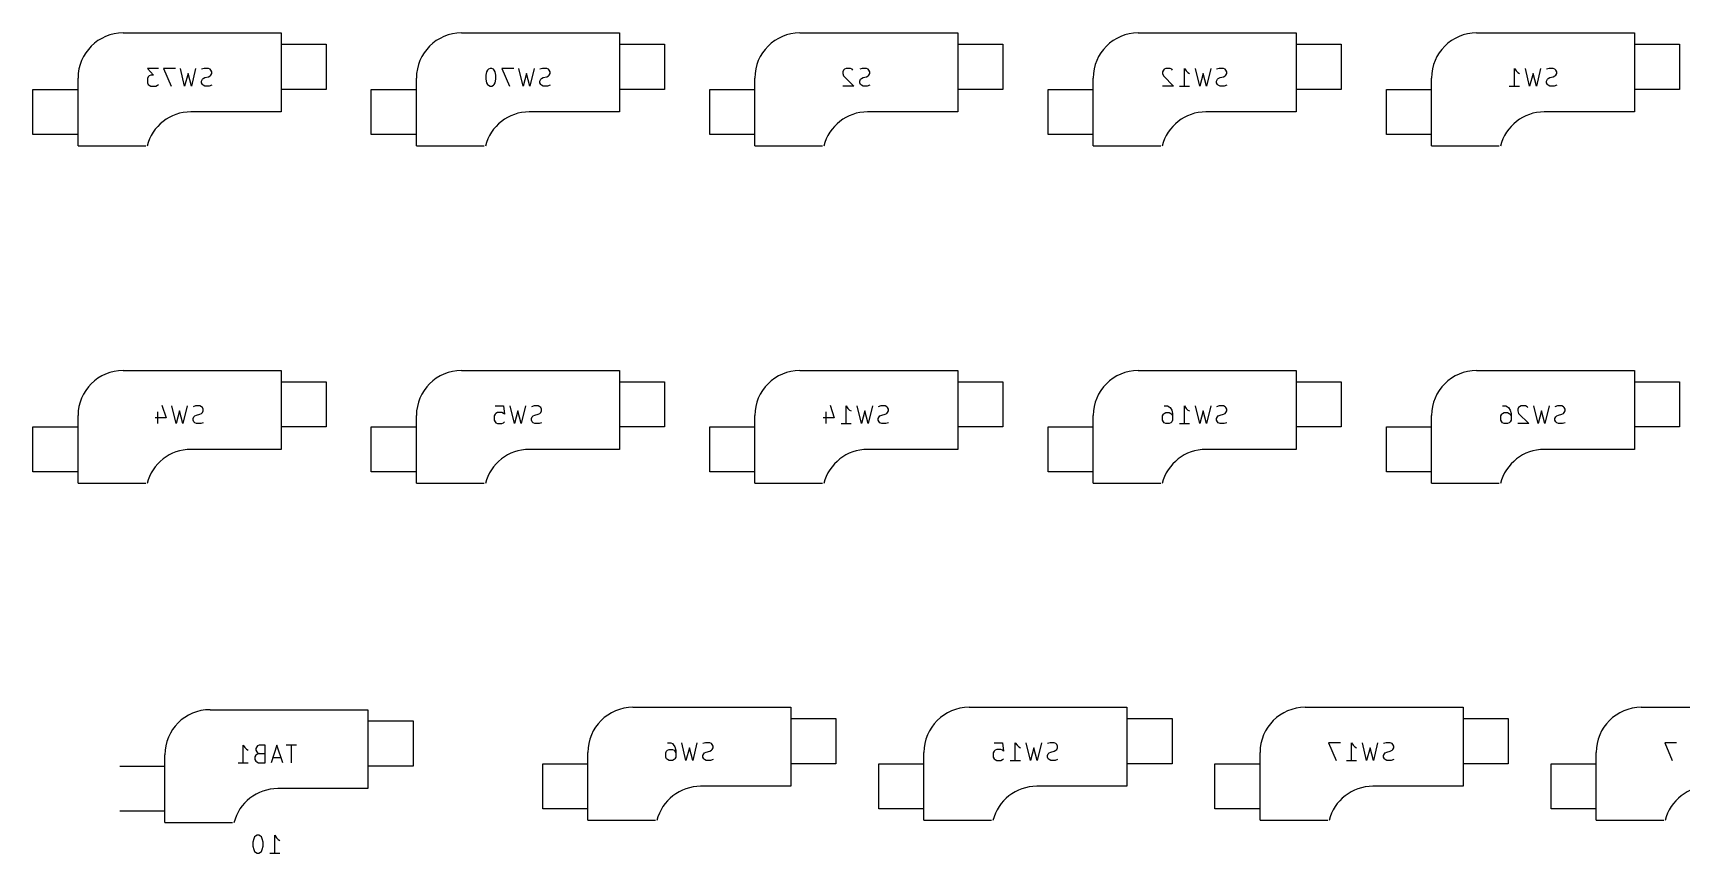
# Model space of a CAD drawing. Extents: x 31 to 377, y -115 to -12.
# Drawn here: x 31.5 to 124.3, y -57.9 to -11.7 of the extents above; entities that cross this region are included whole.
import ezdxf

# ---------------------------------------------------------------- set-up
doc = ezdxf.new("R2010")
doc.units = 0
doc.layers.add('BLACK', color=7, linetype='CONTINUOUS')

msp = doc.modelspace()

# ---------------------------------------------------------------- linework, layer by layer
at = {"layer": 'BLACK', "linetype": 'CONTINUOUS'}
for p, q in [((36.576, -11.684), (45.466, -11.684)), ((45.466, -11.684), (45.466, -16.129)), ((55.626, -11.684), (64.516, -11.684)), ((64.516, -11.684), (64.516, -16.129)), ((74.676, -11.684), (83.566, -11.684)), ((83.566, -11.684), (83.566, -16.129)), ((93.726, -11.684), (102.616, -11.684)), ((102.616, -11.684), (102.616, -16.129)), ((112.776, -11.684), (121.666, -11.684)), ((121.666, -11.684), (121.666, -16.129)), ((45.466, -12.319), (48.006, -12.319)), ((48.006, -12.319), (48.006, -14.859)), ((64.516, -12.319), (67.056, -12.319)), ((67.056, -12.319), (67.056, -14.859)), ((83.566, -12.319), (86.106, -12.319)), ((86.106, -12.319), (86.106, -14.859)), ((102.616, -12.319), (105.156, -12.319)), ((105.156, -12.319), (105.156, -14.859)), ((121.666, -12.319), (124.206, -12.319)), ((124.206, -12.319), (124.206, -14.859)), ((38.5605, -13.6764), (37.9415, -13.6764)), ((37.9415, -13.6764), (38.2748, -14.0573)), ((39.5129, -13.6764), (38.8462, -13.6764)), ((38.8462, -13.6764), (39.2748, -14.6764)), ((40.0367, -14.6764), (39.7986, -13.6764)), ((40.6558, -13.6764), (40.4177, -14.6764)), ((41.132, -13.6764), (40.9891, -13.724)), ((41.37, -13.6764), (41.132, -13.6764)), ((41.4653, -13.724), (41.37, -13.6764)), ((41.5129, -13.7716), (41.4653, -13.724)), ((41.5605, -13.8669), (41.5129, -13.7716)), ((41.5605, -13.9621), (41.5605, -13.8669)), ((57.0391, -13.8669), (56.9915, -14.0573)), ((57.0867, -13.7716), (57.0391, -13.8669)), ((57.1343, -13.724), (57.0867, -13.7716)), ((57.2296, -13.6764), (57.1343, -13.724)), ((57.3248, -13.6764), (57.2296, -13.6764)), ((57.42, -13.724), (57.3248, -13.6764)), ((57.4677, -13.7716), (57.42, -13.724)), ((57.5153, -13.8669), (57.4677, -13.7716)), ((57.5629, -14.0573), (57.5153, -13.8669)), ((58.5629, -13.6764), (57.8962, -13.6764)), ((57.8962, -13.6764), (58.3248, -14.6764)), ((59.0867, -14.6764), (58.8486, -13.6764)), ((59.7058, -13.6764), (59.4677, -14.6764)), ((60.182, -13.6764), (60.0391, -13.724)), ((60.42, -13.6764), (60.182, -13.6764)), ((60.5153, -13.724), (60.42, -13.6764)), ((60.5629, -13.7716), (60.5153, -13.724)), ((60.6105, -13.8669), (60.5629, -13.7716)), ((60.6105, -13.9621), (60.6105, -13.8669)), ((77.1367, -13.7716), (77.0891, -13.8669)), ((77.0891, -13.8669), (77.0891, -13.9621)), ((77.1843, -13.724), (77.1367, -13.7716)), ((77.2796, -13.6764), (77.1843, -13.724)), ((77.5177, -13.6764), (77.2796, -13.6764)), ((77.6129, -13.724), (77.5177, -13.6764)), ((77.6605, -13.7716), (77.6129, -13.724)), ((78.1843, -13.6764), (78.0415, -13.724)), ((78.4224, -13.6764), (78.1843, -13.6764)), ((78.5177, -13.724), (78.4224, -13.6764)), ((78.5653, -13.7716), (78.5177, -13.724)), ((78.6129, -13.8669), (78.5653, -13.7716)), ((78.6129, -13.9621), (78.6129, -13.8669)), ((95.1391, -13.7716), (95.0915, -13.8669)), ((95.0915, -13.8669), (95.0915, -13.9621)), ((95.1867, -13.724), (95.1391, -13.7716)), ((95.282, -13.6764), (95.1867, -13.724)), ((95.52, -13.6764), (95.282, -13.6764)), ((95.6153, -13.724), (95.52, -13.6764)), ((95.6629, -13.7716), (95.6153, -13.724)), ((96.3296, -14.6764), (96.3296, -13.6764)), ((96.3296, -13.6764), (96.4248, -13.8192)), ((96.4248, -13.8192), (96.52, -13.9145)), ((96.52, -13.9145), (96.6153, -13.9621)), ((97.1867, -14.6764), (96.9486, -13.6764)), ((97.8058, -13.6764), (97.5677, -14.6764)), ((98.282, -13.6764), (98.1391, -13.724)), ((98.52, -13.6764), (98.282, -13.6764)), ((98.6153, -13.724), (98.52, -13.6764)), ((98.6629, -13.7716), (98.6153, -13.724)), ((98.7105, -13.8669), (98.6629, -13.7716)), ((98.7105, -13.9621), (98.7105, -13.8669)), ((114.903, -14.6764), (114.903, -13.6764)), ((114.903, -13.6764), (114.999, -13.8192)), ((114.999, -13.8192), (115.094, -13.9145)), ((115.094, -13.9145), (115.189, -13.9621)), ((115.761, -14.6764), (115.522, -13.6764)), ((116.38, -13.6764), (116.141, -14.6764)), ((116.856, -13.6764), (116.713, -13.724)), ((117.094, -13.6764), (116.856, -13.6764)), ((117.189, -13.724), (117.094, -13.6764)), ((117.237, -13.7716), (117.189, -13.724)), ((117.284, -13.8669), (117.237, -13.7716)), ((117.284, -13.9621), (117.284, -13.8669)), ((34.036, -18.034), (34.036, -14.224)), ((37.9891, -14.1526), (37.9415, -14.2478)), ((37.9415, -14.2478), (37.9415, -14.4859)), ((37.9415, -14.4859), (37.9891, -14.5811)), ((38.0367, -14.105), (37.9891, -14.1526)), ((37.9891, -14.5811), (38.0367, -14.6288)), ((38.132, -14.0573), (38.0367, -14.105)), ((38.0367, -14.6288), (38.132, -14.6764)), ((38.2748, -14.0573), (38.132, -14.0573)), ((38.132, -14.6764), (38.4177, -14.6764)), ((38.4177, -14.6764), (38.5129, -14.6288)), ((38.5129, -14.6288), (38.5605, -14.5811)), ((40.2272, -13.9621), (40.0367, -14.6764)), ((40.4177, -14.6764), (40.2272, -13.9621)), ((40.9891, -14.3907), (41.0367, -14.2954)), ((40.9891, -14.4859), (40.9891, -14.3907)), ((41.0367, -14.5811), (40.9891, -14.4859)), ((41.0367, -14.2954), (41.0843, -14.2478)), ((41.0843, -14.6288), (41.0367, -14.5811)), ((41.0843, -14.2478), (41.1796, -14.2002)), ((41.1796, -14.6764), (41.0843, -14.6288)), ((41.1796, -14.2002), (41.37, -14.1526)), ((41.4177, -14.6764), (41.1796, -14.6764)), ((41.37, -14.1526), (41.4653, -14.105)), ((41.5605, -14.6288), (41.4177, -14.6764)), ((41.4653, -14.105), (41.5129, -14.0573)), ((41.5129, -14.0573), (41.5605, -13.9621)), ((53.086, -18.034), (53.086, -14.224)), ((56.9915, -14.0573), (56.9915, -14.2954)), ((56.9915, -14.2954), (57.0391, -14.4859)), ((57.0391, -14.4859), (57.0867, -14.5811)), ((57.0867, -14.5811), (57.1343, -14.6288)), ((57.1343, -14.6288), (57.2296, -14.6764)), ((57.2296, -14.6764), (57.3248, -14.6764)), ((57.3248, -14.6764), (57.42, -14.6288)), ((57.42, -14.6288), (57.4677, -14.5811)), ((57.4677, -14.5811), (57.5153, -14.4859)), ((57.5153, -14.4859), (57.5629, -14.2954)), ((57.5629, -14.2954), (57.5629, -14.0573)), ((59.2772, -13.9621), (59.0867, -14.6764)), ((59.4677, -14.6764), (59.2772, -13.9621)), ((60.0391, -14.3907), (60.0867, -14.2954)), ((60.0391, -14.4859), (60.0391, -14.3907)), ((60.0867, -14.5811), (60.0391, -14.4859)), ((60.0867, -14.2954), (60.1343, -14.2478)), ((60.1343, -14.6288), (60.0867, -14.5811)), ((60.1343, -14.2478), (60.2296, -14.2002)), ((60.2296, -14.6764), (60.1343, -14.6288)), ((60.2296, -14.2002), (60.42, -14.1526)), ((60.4677, -14.6764), (60.2296, -14.6764)), ((60.42, -14.1526), (60.5153, -14.105)), ((60.6105, -14.6288), (60.4677, -14.6764)), ((60.5153, -14.105), (60.5629, -14.0573)), ((60.5629, -14.0573), (60.6105, -13.9621)), ((72.136, -18.034), (72.136, -14.224)), ((77.0891, -13.9621), (77.1367, -14.105)), ((77.7081, -14.6764), (77.0891, -14.6764)), ((77.1367, -14.105), (77.7081, -14.6764)), ((78.0415, -14.3907), (78.0891, -14.2954)), ((78.0415, -14.4859), (78.0415, -14.3907)), ((78.0891, -14.5811), (78.0415, -14.4859)), ((78.0891, -14.2954), (78.1367, -14.2478)), ((78.1367, -14.6288), (78.0891, -14.5811)), ((78.1367, -14.2478), (78.232, -14.2002)), ((78.232, -14.6764), (78.1367, -14.6288)), ((78.232, -14.2002), (78.4224, -14.1526)), ((78.47, -14.6764), (78.232, -14.6764)), ((78.4224, -14.1526), (78.5177, -14.105)), ((78.6129, -14.6288), (78.47, -14.6764)), ((78.5177, -14.105), (78.5653, -14.0573)), ((78.5653, -14.0573), (78.6129, -13.9621)), ((91.186, -18.034), (91.186, -14.224)), ((95.0915, -13.9621), (95.1391, -14.105)), ((95.7105, -14.6764), (95.0915, -14.6764)), ((95.1391, -14.105), (95.7105, -14.6764)), ((96.0439, -14.6764), (96.6153, -14.6764)), ((97.3772, -13.9621), (97.1867, -14.6764)), ((97.5677, -14.6764), (97.3772, -13.9621)), ((98.1391, -14.3907), (98.1867, -14.2954)), ((98.1391, -14.4859), (98.1391, -14.3907)), ((98.1867, -14.5811), (98.1391, -14.4859)), ((98.1867, -14.2954), (98.2343, -14.2478)), ((98.2343, -14.6288), (98.1867, -14.5811)), ((98.2343, -14.2478), (98.3296, -14.2002)), ((98.3296, -14.6764), (98.2343, -14.6288)), ((98.3296, -14.2002), (98.52, -14.1526)), ((98.5677, -14.6764), (98.3296, -14.6764)), ((98.52, -14.1526), (98.6153, -14.105)), ((98.7105, -14.6288), (98.5677, -14.6764)), ((98.6153, -14.105), (98.6629, -14.0573)), ((98.6629, -14.0573), (98.7105, -13.9621)), ((110.236, -18.034), (110.236, -14.224)), ((114.618, -14.6764), (115.189, -14.6764)), ((115.951, -13.9621), (115.761, -14.6764)), ((116.141, -14.6764), (115.951, -13.9621)), ((116.713, -14.3907), (116.761, -14.2954)), ((116.713, -14.4859), (116.713, -14.3907)), ((116.761, -14.5811), (116.713, -14.4859)), ((116.761, -14.2954), (116.808, -14.2478)), ((116.808, -14.6288), (116.761, -14.5811)), ((116.808, -14.2478), (116.903, -14.2002)), ((116.903, -14.6764), (116.808, -14.6288)), ((116.903, -14.2002), (117.094, -14.1526)), ((117.141, -14.6764), (116.903, -14.6764)), ((117.094, -14.1526), (117.189, -14.105)), ((117.284, -14.6288), (117.141, -14.6764)), ((117.189, -14.105), (117.237, -14.0573)), ((117.237, -14.0573), (117.284, -13.9621)), ((31.496, -14.859), (34.036, -14.859)), ((31.496, -17.399), (31.496, -14.859)), ((48.006, -14.859), (45.466, -14.859)), ((50.546, -14.859), (53.086, -14.859)), ((50.546, -17.399), (50.546, -14.859)), ((67.056, -14.859), (64.516, -14.859)), ((69.596, -14.859), (72.136, -14.859)), ((69.596, -17.399), (69.596, -14.859)), ((86.106, -14.859), (83.566, -14.859)), ((88.646, -14.859), (91.186, -14.859)), ((88.646, -17.399), (88.646, -14.859)), ((105.156, -14.859), (102.616, -14.859)), ((107.696, -14.859), (110.236, -14.859)), ((107.696, -17.399), (107.696, -14.859)), ((124.206, -14.859), (121.666, -14.859)), ((45.466, -16.129), (40.386, -16.129)), ((64.516, -16.129), (59.436, -16.129)), ((83.566, -16.129), (78.486, -16.129)), ((102.616, -16.129), (97.536, -16.129)), ((121.666, -16.129), (116.586, -16.129)), ((34.036, -17.399), (31.496, -17.399)), ((53.086, -17.399), (50.546, -17.399)), ((72.136, -17.399), (69.596, -17.399)), ((91.186, -17.399), (88.646, -17.399)), ((110.236, -17.399), (107.696, -17.399)), ((34.036, -18.034), (37.846, -18.034)), ((53.086, -18.034), (56.896, -18.034)), ((72.136, -18.034), (75.946, -18.034)), ((91.186, -18.034), (94.996, -18.034)), ((110.236, -18.034), (114.046, -18.034)), ((36.576, -30.6889), (45.466, -30.6889)), ((45.466, -30.6889), (45.466, -35.1339)), ((45.466, -31.3239), (48.006, -31.3239)), ((48.006, -31.3239), (48.006, -33.8639)), ((55.626, -30.6889), (64.516, -30.6889)), ((64.516, -30.6889), (64.516, -35.1339)), ((64.516, -31.3239), (67.056, -31.3239)), ((67.056, -31.3239), (67.056, -33.8639)), ((74.676, -30.6889), (83.566, -30.6889)), ((83.566, -30.6889), (83.566, -35.1339)), ((83.566, -31.3239), (86.106, -31.3239)), ((86.106, -31.3239), (86.106, -33.8639)), ((93.726, -30.6889), (102.616, -30.6889)), ((102.616, -30.6889), (102.616, -35.1339)), ((102.616, -31.3239), (105.156, -31.3239)), ((105.156, -31.3239), (105.156, -33.8639)), ((112.776, -30.6889), (121.666, -30.6889)), ((121.666, -30.6889), (121.666, -35.1339)), ((121.666, -31.3239), (124.206, -31.3239)), ((124.206, -31.3239), (124.206, -33.8639)), ((34.036, -37.0389), (34.036, -33.2289)), ((38.9891, -33.3479), (38.37, -33.3479)), ((38.5129, -33.0146), (38.5129, -33.6813)), ((38.751, -32.6337), (38.9891, -33.3479)), ((39.5605, -33.6813), (39.3224, -32.6813)), ((39.751, -32.967), (39.5605, -33.6813)), ((39.9415, -33.6813), (39.751, -32.967)), ((40.1796, -32.6813), (39.9415, -33.6813)), ((40.6558, -32.6813), (40.5129, -32.7289)), ((40.5129, -33.3956), (40.5605, -33.3003)), ((40.5129, -33.4908), (40.5129, -33.3956)), ((40.5605, -33.3003), (40.6081, -33.2527)), ((40.6081, -33.2527), (40.7034, -33.2051)), ((40.8939, -32.6813), (40.6558, -32.6813)), ((40.7034, -33.2051), (40.8939, -33.1575)), ((40.9891, -32.7289), (40.8939, -32.6813)), ((40.8939, -33.1575), (40.9891, -33.1099)), ((41.0367, -32.7765), (40.9891, -32.7289)), ((40.9891, -33.1099), (41.0367, -33.0622)), ((41.0843, -32.8718), (41.0367, -32.7765)), ((41.0367, -33.0622), (41.0843, -32.967)), ((41.0843, -32.967), (41.0843, -32.8718)), ((53.086, -37.0389), (53.086, -33.2289)), ((57.5153, -33.1575), (57.4677, -33.2527)), ((57.4677, -33.2527), (57.4677, -33.4908)), ((57.5153, -32.6813), (57.9915, -32.6813)), ((57.5629, -33.1099), (57.5153, -33.1575)), ((57.6581, -33.0622), (57.5629, -33.1099)), ((57.8962, -33.0622), (57.6581, -33.0622)), ((57.9915, -33.1099), (57.8962, -33.0622)), ((57.9915, -32.6813), (58.0391, -33.1575)), ((58.0391, -33.1575), (57.9915, -33.1099)), ((58.6105, -33.6813), (58.3724, -32.6813)), ((58.801, -32.967), (58.6105, -33.6813)), ((58.9915, -33.6813), (58.801, -32.967)), ((59.2296, -32.6813), (58.9915, -33.6813)), ((59.7058, -32.6813), (59.5629, -32.7289)), ((59.5629, -33.3956), (59.6105, -33.3003)), ((59.5629, -33.4908), (59.5629, -33.3956)), ((59.6105, -33.3003), (59.6581, -33.2527)), ((59.6581, -33.2527), (59.7534, -33.2051)), ((59.9439, -32.6813), (59.7058, -32.6813)), ((59.7534, -33.2051), (59.9439, -33.1575)), ((60.0391, -32.7289), (59.9439, -32.6813)), ((59.9439, -33.1575), (60.0391, -33.1099)), ((60.0867, -32.7765), (60.0391, -32.7289)), ((60.0391, -33.1099), (60.0867, -33.0622)), ((60.1343, -32.8718), (60.0867, -32.7765)), ((60.0867, -33.0622), (60.1343, -32.967)), ((60.1343, -32.967), (60.1343, -32.8718)), ((72.136, -37.0389), (72.136, -33.2289)), ((76.6129, -33.3479), (75.9939, -33.3479)), ((76.1367, -33.0146), (76.1367, -33.6813)), ((76.3748, -32.6337), (76.6129, -33.3479)), ((77.2796, -33.6813), (77.2796, -32.6813)), ((77.2796, -32.6813), (77.3748, -32.8241)), ((77.3748, -32.8241), (77.47, -32.9194)), ((77.47, -32.9194), (77.5653, -32.967)), ((78.1367, -33.6813), (77.8986, -32.6813)), ((78.3272, -32.967), (78.1367, -33.6813)), ((78.5177, -33.6813), (78.3272, -32.967)), ((78.7558, -32.6813), (78.5177, -33.6813)), ((79.232, -32.6813), (79.0891, -32.7289)), ((79.0891, -33.3956), (79.1367, -33.3003)), ((79.0891, -33.4908), (79.0891, -33.3956)), ((79.1367, -33.3003), (79.1843, -33.2527)), ((79.1843, -33.2527), (79.2796, -33.2051)), ((79.47, -32.6813), (79.232, -32.6813)), ((79.2796, -33.2051), (79.47, -33.1575)), ((79.5653, -32.7289), (79.47, -32.6813)), ((79.47, -33.1575), (79.5653, -33.1099)), ((79.6129, -32.7765), (79.5653, -32.7289)), ((79.5653, -33.1099), (79.6129, -33.0622)), ((79.6605, -32.8718), (79.6129, -32.7765)), ((79.6129, -33.0622), (79.6605, -32.967)), ((79.6605, -32.967), (79.6605, -32.8718)), ((91.186, -37.0389), (91.186, -33.2289)), ((95.0915, -33.2527), (95.1391, -33.1575)), ((95.0915, -33.4908), (95.0915, -33.2527)), ((95.1391, -33.1575), (95.1867, -33.1099)), ((95.1867, -32.6813), (95.3772, -32.6813)), ((95.1867, -33.1099), (95.282, -33.0622)), ((95.282, -33.0622), (95.4724, -33.0622)), ((95.3772, -32.6813), (95.4724, -32.7289)), ((95.4724, -32.7289), (95.52, -32.7765)), ((95.4724, -33.0622), (95.5677, -33.1099)), ((95.52, -32.7765), (95.6153, -32.9194)), ((95.5677, -33.1099), (95.6153, -33.1575)), ((95.6153, -32.9194), (95.6629, -33.1099)), ((95.6153, -33.1575), (95.6629, -33.2527)), ((95.6629, -33.1099), (95.6629, -33.4908)), ((96.3296, -33.6813), (96.3296, -32.6813)), ((96.3296, -32.6813), (96.4248, -32.8241)), ((96.4248, -32.8241), (96.52, -32.9194)), ((96.52, -32.9194), (96.6153, -32.967)), ((97.1867, -33.6813), (96.9486, -32.6813)), ((97.3772, -32.967), (97.1867, -33.6813)), ((97.5677, -33.6813), (97.3772, -32.967)), ((97.8058, -32.6813), (97.5677, -33.6813)), ((98.282, -32.6813), (98.1391, -32.7289)), ((98.1391, -33.3956), (98.1867, -33.3003)), ((98.1391, -33.4908), (98.1391, -33.3956)), ((98.1867, -33.3003), (98.2343, -33.2527)), ((98.2343, -33.2527), (98.3296, -33.2051)), ((98.52, -32.6813), (98.282, -32.6813)), ((98.3296, -33.2051), (98.52, -33.1575)), ((98.6153, -32.7289), (98.52, -32.6813)), ((98.52, -33.1575), (98.6153, -33.1099)), ((98.6629, -32.7765), (98.6153, -32.7289)), ((98.6153, -33.1099), (98.6629, -33.0622)), ((98.7105, -32.8718), (98.6629, -32.7765)), ((98.6629, -33.0622), (98.7105, -32.967)), ((98.7105, -32.967), (98.7105, -32.8718)), ((110.236, -37.0389), (110.236, -33.2289)), ((114.141, -33.2527), (114.189, -33.1575)), ((114.141, -33.4908), (114.141, -33.2527)), ((114.189, -33.1575), (114.237, -33.1099)), ((114.237, -32.6813), (114.427, -32.6813)), ((114.237, -33.1099), (114.332, -33.0622)), ((114.332, -33.0622), (114.522, -33.0622)), ((114.427, -32.6813), (114.522, -32.7289)), ((114.522, -32.7289), (114.57, -32.7765)), ((114.522, -33.0622), (114.618, -33.1099)), ((114.57, -32.7765), (114.665, -32.9194)), ((114.618, -33.1099), (114.665, -33.1575)), ((114.665, -32.9194), (114.713, -33.1099)), ((114.665, -33.1575), (114.713, -33.2527)), ((114.713, -33.1099), (114.713, -33.4908)), ((115.141, -32.7765), (115.094, -32.8718)), ((115.094, -32.8718), (115.094, -32.967)), ((115.094, -32.967), (115.141, -33.1099)), ((115.189, -32.7289), (115.141, -32.7765)), ((115.141, -33.1099), (115.713, -33.6813)), ((115.284, -32.6813), (115.189, -32.7289)), ((115.522, -32.6813), (115.284, -32.6813)), ((115.618, -32.7289), (115.522, -32.6813)), ((115.665, -32.7765), (115.618, -32.7289)), ((116.237, -33.6813), (115.999, -32.6813)), ((116.427, -32.967), (116.237, -33.6813)), ((116.618, -33.6813), (116.427, -32.967)), ((116.856, -32.6813), (116.618, -33.6813)), ((117.332, -32.6813), (117.189, -32.7289)), ((117.189, -33.3956), (117.237, -33.3003)), ((117.189, -33.4908), (117.189, -33.3956)), ((117.237, -33.3003), (117.284, -33.2527)), ((117.284, -33.2527), (117.38, -33.2051)), ((117.57, -32.6813), (117.332, -32.6813)), ((117.38, -33.2051), (117.57, -33.1575)), ((117.665, -32.7289), (117.57, -32.6813)), ((117.57, -33.1575), (117.665, -33.1099)), ((117.713, -32.7765), (117.665, -32.7289)), ((117.665, -33.1099), (117.713, -33.0622)), ((117.761, -32.8718), (117.713, -32.7765)), ((117.713, -33.0622), (117.761, -32.967)), ((117.761, -32.967), (117.761, -32.8718)), ((31.496, -33.8639), (34.036, -33.8639)), ((31.496, -36.4039), (31.496, -33.8639)), ((40.5605, -33.586), (40.5129, -33.4908)), ((40.6081, -33.6337), (40.5605, -33.586)), ((40.7034, -33.6813), (40.6081, -33.6337)), ((40.9415, -33.6813), (40.7034, -33.6813)), ((41.0843, -33.6337), (40.9415, -33.6813)), ((48.006, -33.8639), (45.466, -33.8639)), ((50.546, -33.8639), (53.086, -33.8639)), ((50.546, -36.4039), (50.546, -33.8639)), ((57.4677, -33.4908), (57.5153, -33.586)), ((57.5153, -33.586), (57.5629, -33.6337)), ((57.5629, -33.6337), (57.6581, -33.6813)), ((57.6581, -33.6813), (57.8962, -33.6813)), ((57.8962, -33.6813), (57.9915, -33.6337)), ((57.9915, -33.6337), (58.0391, -33.586)), ((59.6105, -33.586), (59.5629, -33.4908)), ((59.6581, -33.6337), (59.6105, -33.586)), ((59.7534, -33.6813), (59.6581, -33.6337)), ((59.9915, -33.6813), (59.7534, -33.6813)), ((60.1343, -33.6337), (59.9915, -33.6813)), ((67.056, -33.8639), (64.516, -33.8639)), ((69.596, -33.8639), (72.136, -33.8639)), ((69.596, -36.4039), (69.596, -33.8639)), ((76.9939, -33.6813), (77.5653, -33.6813)), ((79.1367, -33.586), (79.0891, -33.4908)), ((79.1843, -33.6337), (79.1367, -33.586)), ((79.2796, -33.6813), (79.1843, -33.6337)), ((79.5177, -33.6813), (79.2796, -33.6813)), ((79.6605, -33.6337), (79.5177, -33.6813)), ((86.106, -33.8639), (83.566, -33.8639)), ((88.646, -33.8639), (91.186, -33.8639)), ((88.646, -36.4039), (88.646, -33.8639)), ((95.1391, -33.586), (95.0915, -33.4908)), ((95.1867, -33.6337), (95.1391, -33.586)), ((95.282, -33.6813), (95.1867, -33.6337)), ((95.4724, -33.6813), (95.282, -33.6813)), ((95.5677, -33.6337), (95.4724, -33.6813)), ((95.6153, -33.586), (95.5677, -33.6337)), ((95.6629, -33.4908), (95.6153, -33.586)), ((96.0439, -33.6813), (96.6153, -33.6813)), ((98.1867, -33.586), (98.1391, -33.4908)), ((98.2343, -33.6337), (98.1867, -33.586)), ((98.3296, -33.6813), (98.2343, -33.6337)), ((98.5677, -33.6813), (98.3296, -33.6813)), ((98.7105, -33.6337), (98.5677, -33.6813)), ((105.156, -33.8639), (102.616, -33.8639)), ((107.696, -33.8639), (110.236, -33.8639)), ((107.696, -36.4039), (107.696, -33.8639)), ((114.189, -33.586), (114.141, -33.4908)), ((114.237, -33.6337), (114.189, -33.586)), ((114.332, -33.6813), (114.237, -33.6337)), ((114.522, -33.6813), (114.332, -33.6813)), ((114.618, -33.6337), (114.522, -33.6813)), ((114.665, -33.586), (114.618, -33.6337)), ((114.713, -33.4908), (114.665, -33.586)), ((115.713, -33.6813), (115.094, -33.6813)), ((117.237, -33.586), (117.189, -33.4908)), ((117.284, -33.6337), (117.237, -33.586)), ((117.38, -33.6813), (117.284, -33.6337)), ((117.618, -33.6813), (117.38, -33.6813)), ((117.761, -33.6337), (117.618, -33.6813)), ((124.206, -33.8639), (121.666, -33.8639)), ((45.466, -35.1339), (40.386, -35.1339)), ((64.516, -35.1339), (59.436, -35.1339)), ((83.566, -35.1339), (78.486, -35.1339)), ((102.616, -35.1339), (97.536, -35.1339)), ((121.666, -35.1339), (116.586, -35.1339)), ((34.036, -36.4039), (31.496, -36.4039)), ((34.036, -37.0389), (37.846, -37.0389)), ((53.086, -36.4039), (50.546, -36.4039)), ((53.086, -37.0389), (56.896, -37.0389)), ((72.136, -36.4039), (69.596, -36.4039)), ((72.136, -37.0389), (75.946, -37.0389)), ((91.186, -36.4039), (88.646, -36.4039)), ((91.186, -37.0389), (94.996, -37.0389)), ((110.236, -36.4039), (107.696, -36.4039)), ((110.236, -37.0389), (114.046, -37.0389)), ((41.4647, -49.7902), (50.3547, -49.7902)), ((50.3547, -49.7902), (50.3547, -54.2352)), ((65.278, -49.657), (74.168, -49.657)), ((74.168, -49.657), (74.168, -54.102)), ((84.201, -49.657), (93.091, -49.657)), ((93.091, -49.657), (93.091, -54.102)), ((103.124, -49.657), (112.014, -49.657)), ((112.014, -49.657), (112.014, -54.102)), ((122.047, -49.657), (130.937, -49.657)), ((50.3547, -50.4252), (52.8947, -50.4252)), ((52.8947, -50.4252), (52.8947, -52.9652)), ((74.168, -50.292), (76.708, -50.292)), ((76.708, -50.292), (76.708, -52.832)), ((93.091, -50.292), (95.631, -50.292)), ((95.631, -50.292), (95.631, -52.832)), ((112.014, -50.292), (114.554, -50.292)), ((114.554, -50.292), (114.554, -52.832)), ((43.3302, -52.7826), (43.3302, -51.7826)), ((43.3302, -51.7826), (43.4254, -51.9254)), ((43.4254, -51.9254), (43.5207, -52.0207)), ((44.0921, -51.8778), (44.0445, -51.9731)), ((44.1397, -51.8302), (44.0921, -51.8778)), ((44.2349, -51.7826), (44.1397, -51.8302)), ((44.5683, -51.7826), (44.2349, -51.7826)), ((44.5683, -52.7826), (44.5683, -51.7826)), ((45.2349, -51.7826), (44.9016, -52.7826)), ((45.5683, -52.7826), (45.2349, -51.7826)), ((46.3302, -51.7826), (45.7587, -51.7826)), ((46.0445, -52.7826), (46.0445, -51.7826)), ((67.2149, -51.6494), (67.4054, -51.6494)), ((67.4054, -51.6494), (67.5006, -51.697)), ((67.5006, -51.697), (67.5482, -51.7446)), ((67.5482, -51.7446), (67.6435, -51.8875)), ((67.6435, -51.8875), (67.6911, -52.078)), ((68.2625, -52.6494), (68.0244, -51.6494)), ((68.453, -51.9351), (68.2625, -52.6494)), ((68.6435, -52.6494), (68.453, -51.9351)), ((68.8816, -51.6494), (68.6435, -52.6494)), ((69.3578, -51.6494), (69.2149, -51.697)), ((69.5959, -51.6494), (69.3578, -51.6494)), ((69.6911, -51.697), (69.5959, -51.6494)), ((69.7387, -51.7446), (69.6911, -51.697)), ((69.7863, -51.8399), (69.7387, -51.7446)), ((69.7387, -52.0303), (69.7863, -51.9351)), ((69.7863, -51.9351), (69.7863, -51.8399)), ((85.6141, -51.6494), (86.0903, -51.6494)), ((86.0903, -51.6494), (86.1379, -52.1256)), ((86.8046, -52.6494), (86.8046, -51.6494)), ((86.8046, -51.6494), (86.8998, -51.7922)), ((86.8998, -51.7922), (86.995, -51.8875)), ((86.995, -51.8875), (87.0903, -51.9351)), ((87.6617, -52.6494), (87.4236, -51.6494)), ((87.8522, -51.9351), (87.6617, -52.6494)), ((88.0427, -52.6494), (87.8522, -51.9351)), ((88.2808, -51.6494), (88.0427, -52.6494)), ((88.757, -51.6494), (88.6141, -51.697)), ((88.995, -51.6494), (88.757, -51.6494)), ((89.0903, -51.697), (88.995, -51.6494)), ((89.1379, -51.7446), (89.0903, -51.697)), ((89.1855, -51.8399), (89.1379, -51.7446)), ((89.1379, -52.0303), (89.1855, -51.9351)), ((89.1855, -51.9351), (89.1855, -51.8399)), ((105.109, -51.6494), (104.442, -51.6494)), ((104.442, -51.6494), (104.87, -52.6494)), ((105.728, -52.6494), (105.728, -51.6494)), ((105.728, -51.6494), (105.823, -51.7922)), ((105.823, -51.7922), (105.918, -51.8875)), ((105.918, -51.8875), (106.013, -51.9351)), ((106.585, -52.6494), (106.347, -51.6494)), ((106.775, -51.9351), (106.585, -52.6494)), ((106.966, -52.6494), (106.775, -51.9351)), ((107.204, -51.6494), (106.966, -52.6494)), ((107.68, -51.6494), (107.537, -51.697)), ((107.918, -51.6494), (107.68, -51.6494)), ((108.013, -51.697), (107.918, -51.6494)), ((108.061, -51.7446), (108.013, -51.697)), ((108.109, -51.8399), (108.061, -51.7446)), ((108.061, -52.0303), (108.109, -51.9351)), ((108.109, -51.9351), (108.109, -51.8399)), ((124.032, -51.6494), (123.365, -51.6494)), ((123.365, -51.6494), (123.793, -52.6494)), ((38.9247, -56.1402), (38.9247, -52.3302)), ((43.0445, -52.7826), (43.6159, -52.7826)), ((43.5207, -52.0207), (43.6159, -52.0683)), ((44.0445, -52.354), (43.9968, -52.4492)), ((43.9968, -52.4492), (43.9968, -52.5921)), ((43.9968, -52.5921), (44.0445, -52.6873)), ((44.0445, -51.9731), (44.0445, -52.0683)), ((44.0445, -52.0683), (44.0921, -52.1635)), ((44.0921, -52.3064), (44.0445, -52.354)), ((44.0445, -52.6873), (44.0921, -52.735)), ((44.0921, -52.1635), (44.1397, -52.2112)), ((44.2349, -52.2588), (44.0921, -52.3064)), ((44.0921, -52.735), (44.1873, -52.7826)), ((44.1397, -52.2112), (44.2349, -52.2588)), ((44.1873, -52.7826), (44.5683, -52.7826)), ((44.2349, -52.2588), (44.5683, -52.2588)), ((45.473, -52.4969), (44.9968, -52.4969)), ((60.198, -52.832), (62.738, -52.832)), ((60.198, -55.372), (60.198, -52.832)), ((62.738, -56.007), (62.738, -52.197)), ((67.1197, -52.2208), (67.1673, -52.1256)), ((67.1197, -52.4589), (67.1197, -52.2208)), ((67.1673, -52.5541), (67.1197, -52.4589)), ((67.1673, -52.1256), (67.2149, -52.078)), ((67.2149, -52.6018), (67.1673, -52.5541)), ((67.2149, -52.078), (67.3101, -52.0303)), ((67.3101, -52.6494), (67.2149, -52.6018)), ((67.3101, -52.0303), (67.5006, -52.0303)), ((67.5006, -52.6494), (67.3101, -52.6494)), ((67.5006, -52.0303), (67.5959, -52.078)), ((67.5959, -52.6018), (67.5006, -52.6494)), ((67.5959, -52.078), (67.6435, -52.1256)), ((67.6435, -52.5541), (67.5959, -52.6018)), ((67.6435, -52.1256), (67.6911, -52.2208)), ((67.6911, -52.4589), (67.6435, -52.5541)), ((67.6911, -52.078), (67.6911, -52.4589)), ((69.2149, -52.3637), (69.2625, -52.2684)), ((69.2149, -52.4589), (69.2149, -52.3637)), ((69.2625, -52.5541), (69.2149, -52.4589)), ((69.2625, -52.2684), (69.3101, -52.2208)), ((69.3101, -52.6018), (69.2625, -52.5541)), ((69.3101, -52.2208), (69.4054, -52.1732)), ((69.4054, -52.6494), (69.3101, -52.6018)), ((69.4054, -52.1732), (69.5959, -52.1256)), ((69.6435, -52.6494), (69.4054, -52.6494)), ((69.5959, -52.1256), (69.6911, -52.078)), ((69.7863, -52.6018), (69.6435, -52.6494)), ((69.6911, -52.078), (69.7387, -52.0303)), ((76.708, -52.832), (74.168, -52.832)), ((79.121, -52.832), (81.661, -52.832)), ((79.121, -55.372), (79.121, -52.832)), ((81.661, -56.007), (81.661, -52.197)), ((85.6141, -52.1256), (85.5665, -52.2208)), ((85.5665, -52.2208), (85.5665, -52.4589)), ((85.5665, -52.4589), (85.6141, -52.5541)), ((85.6617, -52.078), (85.6141, -52.1256)), ((85.6141, -52.5541), (85.6617, -52.6018)), ((85.757, -52.0303), (85.6617, -52.078)), ((85.6617, -52.6018), (85.757, -52.6494)), ((85.995, -52.0303), (85.757, -52.0303)), ((85.757, -52.6494), (85.995, -52.6494)), ((86.0903, -52.078), (85.995, -52.0303)), ((85.995, -52.6494), (86.0903, -52.6018)), ((86.1379, -52.1256), (86.0903, -52.078)), ((86.0903, -52.6018), (86.1379, -52.5541)), ((86.5189, -52.6494), (87.0903, -52.6494)), ((88.6141, -52.3637), (88.6617, -52.2684)), ((88.6141, -52.4589), (88.6141, -52.3637)), ((88.6617, -52.5541), (88.6141, -52.4589)), ((88.6617, -52.2684), (88.7093, -52.2208)), ((88.7093, -52.6018), (88.6617, -52.5541)), ((88.7093, -52.2208), (88.8046, -52.1732)), ((88.8046, -52.6494), (88.7093, -52.6018)), ((88.8046, -52.1732), (88.995, -52.1256)), ((89.0427, -52.6494), (88.8046, -52.6494)), ((88.995, -52.1256), (89.0903, -52.078)), ((89.1855, -52.6018), (89.0427, -52.6494)), ((89.0903, -52.078), (89.1379, -52.0303)), ((95.631, -52.832), (93.091, -52.832)), ((98.044, -52.832), (100.584, -52.832)), ((98.044, -55.372), (98.044, -52.832)), ((100.584, -56.007), (100.584, -52.197)), ((105.442, -52.6494), (106.013, -52.6494)), ((107.537, -52.3637), (107.585, -52.2684)), ((107.537, -52.4589), (107.537, -52.3637)), ((107.585, -52.5541), (107.537, -52.4589)), ((107.585, -52.2684), (107.632, -52.2208)), ((107.632, -52.6018), (107.585, -52.5541)), ((107.632, -52.2208), (107.728, -52.1732)), ((107.728, -52.6494), (107.632, -52.6018)), ((107.728, -52.1732), (107.918, -52.1256)), ((107.966, -52.6494), (107.728, -52.6494)), ((107.918, -52.1256), (108.013, -52.078)), ((108.109, -52.6018), (107.966, -52.6494)), ((108.013, -52.078), (108.061, -52.0303)), ((114.554, -52.832), (112.014, -52.832)), ((116.967, -52.832), (119.507, -52.832)), ((116.967, -55.372), (116.967, -52.832)), ((119.507, -56.007), (119.507, -52.197)), ((36.3847, -52.9652), (38.9247, -52.9652)), ((52.8947, -52.9652), (50.3547, -52.9652)), ((50.3547, -54.2352), (45.2747, -54.2352)), ((74.168, -54.102), (69.088, -54.102)), ((93.091, -54.102), (88.011, -54.102)), ((112.014, -54.102), (106.934, -54.102)), ((38.9247, -55.5052), (36.3847, -55.5052)), ((62.738, -55.372), (60.198, -55.372)), ((81.661, -55.372), (79.121, -55.372)), ((100.584, -55.372), (98.044, -55.372)), ((119.507, -55.372), (116.967, -55.372)), ((38.9247, -56.1402), (42.7347, -56.1402)), ((62.738, -56.007), (66.548, -56.007)), ((81.661, -56.007), (85.471, -56.007)), ((100.584, -56.007), (104.394, -56.007)), ((119.507, -56.007), (123.317, -56.007)), ((43.9254, -57.0531), (43.8778, -57.2435)), ((43.8778, -57.2435), (43.8778, -57.4816)), ((43.8778, -57.4816), (43.9254, -57.6721)), ((43.973, -56.9578), (43.9254, -57.0531)), ((44.0207, -56.9102), (43.973, -56.9578)), ((44.1159, -56.8626), (44.0207, -56.9102)), ((44.2111, -56.8626), (44.1159, -56.8626)), ((44.3064, -56.9102), (44.2111, -56.8626)), ((44.354, -56.9578), (44.3064, -56.9102)), ((44.4016, -57.0531), (44.354, -56.9578)), ((44.4492, -57.2435), (44.4016, -57.0531)), ((44.4016, -57.6721), (44.4492, -57.4816)), ((44.4492, -57.4816), (44.4492, -57.2435)), ((45.1159, -57.8626), (45.1159, -56.8626)), ((45.1159, -56.8626), (45.2111, -57.0054)), ((45.2111, -57.0054), (45.3064, -57.1007)), ((45.3064, -57.1007), (45.4016, -57.1483)), ((43.9254, -57.6721), (43.973, -57.7673)), ((43.973, -57.7673), (44.0207, -57.815)), ((44.0207, -57.815), (44.1159, -57.8626)), ((44.1159, -57.8626), (44.2111, -57.8626)), ((44.2111, -57.8626), (44.3064, -57.815)), ((44.3064, -57.815), (44.354, -57.7673)), ((44.354, -57.7673), (44.4016, -57.6721)), ((44.8302, -57.8626), (45.4016, -57.8626))]:
    msp.add_line(p, q, dxfattribs=at)
at = {"layer": 'BLACK'}
for centre, end in [((36.576, -14.224), 180), ((55.626, -14.224), 180), ((74.676, -14.224), 180), ((93.726, -14.224), 180), ((112.776, -14.224), 180), ((40.386, -18.669), 165.964), ((59.436, -18.669), 165.964), ((78.486, -18.669), 165.964), ((97.536, -18.669), 165.964), ((116.586, -18.669), 165.964), ((36.576, -33.2289), 180), ((55.626, -33.2289), 180), ((74.676, -33.2289), 180), ((93.726, -33.2289), 180), ((112.776, -33.2289), 180), ((40.386, -37.6739), 165.964), ((59.436, -37.6739), 165.964), ((78.486, -37.6739), 165.964), ((97.536, -37.6739), 165.964), ((116.586, -37.6739), 165.964), ((41.4647, -52.3302), 180), ((65.278, -52.197), 180), ((84.201, -52.197), 180), ((103.124, -52.197), 180), ((122.047, -52.197), 180), ((45.2747, -56.7752), 165.964), ((69.088, -56.642), 165.964), ((88.011, -56.642), 165.964), ((106.934, -56.642), 165.964), ((125.857, -56.642), 165.964)]:
    msp.add_arc(centre, 2.54, 90, end, dxfattribs=at)

doc.saveas('drawing.dxf')
